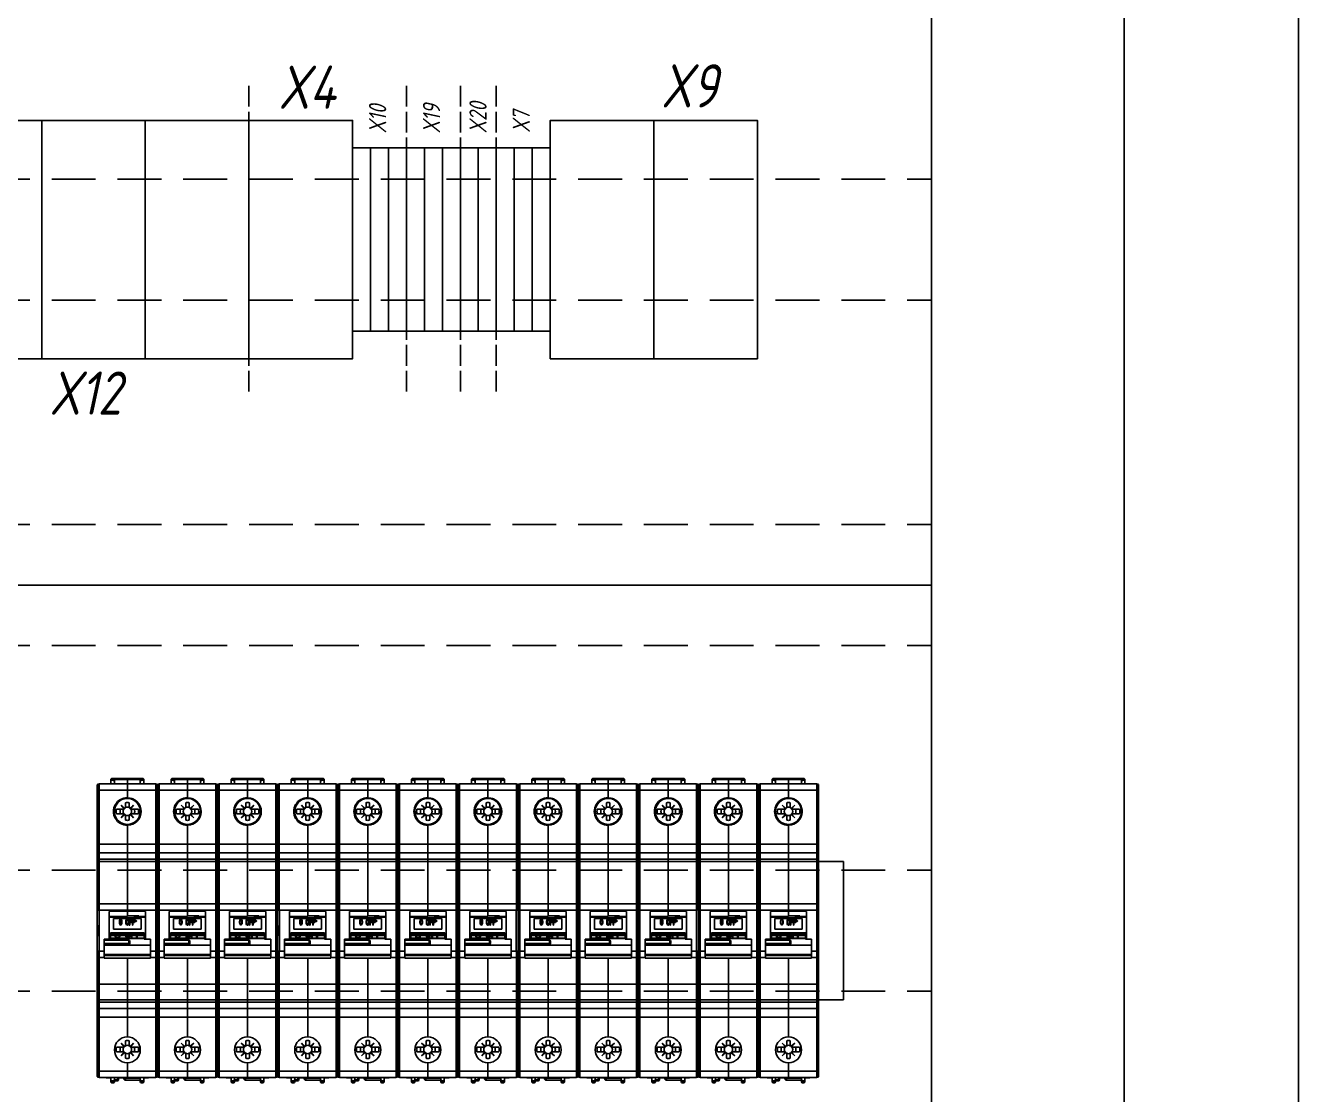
# Model space of a CAD drawing. Header units: millimetres. Extents: x -2573 to 2942, y -1220 to 2800.
# Drawn here: x 593.9 to 962.5, y 1992.6 to 2302 of the extents above; entities that cross this region are included whole.
import ezdxf

# ---------------------------------------------------------------- set-up
doc = ezdxf.new("R2010")
doc.units = ezdxf.units.MM
doc.linetypes.add('ACAD_ISO02W100', pattern=[15, 12, -3])
doc.linetypes.add('DASHED', pattern=[19.05, 12.7, -6.35])
doc.layers.add('noprint', color=2, linetype='Continuous', true_color=0xffff00, plot=False)
doc.styles.add('textstyle127', font='isocpeui.ttf', dxfattribs={"width": 0.8})
doc.styles.add('textstyle130', font='isocpeui.ttf', dxfattribs={"width": 0.8})
doc.styles.add('textstyle133', font='isocpeui.ttf', dxfattribs={"width": 0.8})
doc.styles.add('textstyle137', font='isocpeui.ttf', dxfattribs={"width": 0.8})
doc.styles.add('textstyle138', font='isocpeui.ttf', dxfattribs={"width": 0.8})

# ---------------------------------------------------------------- blocks, each defined once
blk = doc.blocks.new('выключатель однополюсный')
at = {"color": 7, "linetype": 'Continuous'}
for p, q in [((-8.7, 1.56), (-8.7, -34.03)), ((-8.5, 1.76), (-8.21, 1.76)), ((-8.21, -34.9), (-8.21, 1.86)), ((8.21, 1.86), (-8.21, 1.86)), ((-4.45, 3.36), (-4.75, 3.19)), ((-4.75, 1.86), (-4.75, 3.19)), ((-4.45, 2.86), (-4.75, 2.62)), ((-4.45, 2.86), (-4.45, 3.36)), ((4.45, 3.36), (-4.45, 3.36)), ((-4.45, 2.86), (-4.05, 2.86)), ((-3.75, 1.86), (-3.75, 3.06)), ((0, 1.86), (0, 3.36)), ((0, -2.17), (0, 1.86)), ((3.75, 1.86), (3.75, 3.36)), ((4.05, 2.86), (4.75, 2.86)), ((4.75, 3.19), (4.45, 3.36)), ((4.75, 1.86), (4.75, 3.19)), ((8.21, -34.9), (8.21, 1.86)), ((8.5, 1.76), (8.21, 1.76)), ((8.7, -82.84), (8.7, 1.56)), ((-0.51, -5), (-0.51, -3.62)), ((0, -2.22), (0, -2.17)), ((0, -2.22), (0, -2.39)), ((0.52, -3.62), (0.52, -5)), ((-3.18, -5.49), (-1, -5.49)), ((-0.99, -6.79), (-3.18, -6.79)), ((-1.82, -4.32), (-0.9, -5.38)), ((-0.83, -5.18), (-1.82, -4.32)), ((-0.9, -6.9), (-1.82, -7.96)), ((-1.82, -7.96), (-0.81, -7.09)), ((-0.9, -5.38), (-0.8, -5.27)), ((-0.79, -7.01), (-0.9, -6.9)), ((-0.51, -7.28), (-0.51, -8.66)), ((0.52, -7.28), (0.52, -8.66)), ((0.8, -5.27), (0.9, -5.38)), ((0.9, -6.9), (0.8, -7.01)), ((1.82, -4.32), (0.83, -5.18)), ((0.83, -7.1), (1.82, -7.96)), ((0.9, -5.38), (1.82, -4.32)), ((1.82, -7.96), (0.9, -6.9)), ((1, -5.49), (3.19, -5.49)), ((3.19, -6.79), (1, -6.79)), ((-2.61, -9.13), (-2.37, -9.13)), ((0, -9.91), (-0.9, -9.97)), ((0, -9.99), (-0.62, -10.04)), ((0, -9.89), (0, -9.91)), ((0, -9.99), (0, -9.91)), ((0, -10.14), (0, -9.99)), ((0, -9.99), (0.8, -9.99)), ((0, -34.67), (0, -10.14)), ((1.38, -9.83), (0.93, -9.83)), ((-8.5, -15.64), (-8.21, -15.64)), ((-8.5, -18.24), (-8.21, -18.24)), ((8.21, -15.64), (-8.21, -15.64)), ((8.21, -18.14), (-8.21, -18.14)), ((8.5, -15.64), (8.21, -15.64)), ((8.5, -18.24), (8.21, -18.24)), ((-8.7, -47.25), (-8.7, -34.03)), ((-8.2, -46.37), (-8.2, -34.91)), ((0, -35.04), (-5.25, -35.07)), ((-5.25, -43.06), (-5.25, -35.07)), ((-5.25, -36.53), (0, -36.47)), ((-3.2, -36.51), (-3.2, -36.73)), ((-3.2, -36.73), (-3.2, -36.81)), ((-3.2, -36.81), (3.2, -36.81)), ((-3, -36.5), (-3, -36.81)), ((-2.3, -36.5), (-2.3, -36.81)), ((-2, -36.49), (-2, -36.81)), ((0, -34.67), (0, -36.47)), ((5.25, -35.07), (0, -35.04)), ((3.3, -36.33), (0, -36.29)), ((1.75, -36.81), (2, -36.68)), ((2, -36.68), (2, -36.81)), ((3.2, -36.33), (3.2, -36.73)), ((3.2, -36.73), (3.2, -36.81)), ((3.3, -36.52), (3.3, -36.33)), ((5.25, -36.54), (3.3, -36.52)), ((5.25, -43.06), (5.25, -35.07)), ((8.2, -34.91), (8.2, -46.37)), ((-4, -37.13), (4, -37.13)), ((-4, -37.13), (-4, -40.26)), ((-4, -40.26), (4, -40.26)), ((-2.28, -37.77), (-2.3, -37.95)), ((-2.3, -38.36), (-2.3, -37.95)), ((-2.3, -38.27), (-2.28, -38.45)), ((-2.3, -38.36), (-2.28, -38.53)), ((-2.26, -37.67), (-2.28, -37.77)), ((-2.28, -38.45), (-2.26, -38.56)), ((-2.28, -38.53), (-2.28, -38.45)), ((-2.28, -38.53), (-2.26, -38.64)), ((-2.22, -37.52), (-2.26, -37.67)), ((-2.26, -38.56), (-2.22, -38.7)), ((-2.26, -38.64), (-2.26, -38.56)), ((-2.26, -38.64), (-2.22, -38.79)), ((-2.16, -37.41), (-2.22, -37.52)), ((-2.22, -38.7), (-2.16, -38.81)), ((-2.22, -38.79), (-2.22, -38.7)), ((-2.22, -38.79), (-2.16, -38.89)), ((-2.2, -37.99), (-2.18, -37.77)), ((-2.2, -38.07), (-2.18, -37.85)), ((-2.2, -38.24), (-2.2, -37.99)), ((-2.18, -38.45), (-2.2, -38.24)), ((-2.18, -37.77), (-2.1, -37.56)), ((-2.18, -37.85), (-2.1, -37.64)), ((-2.18, -37.85), (-2.18, -37.77)), ((-2.1, -38.67), (-2.18, -38.45)), ((-2.06, -37.31), (-2.16, -37.41)), ((-2.16, -38.81), (-2.06, -38.92)), ((-2.16, -38.89), (-2.16, -38.81)), ((-2.16, -38.89), (-2.06, -39)), ((-2.1, -37.56), (-2.03, -37.49)), ((-2.1, -37.64), (-2.1, -37.56)), ((-2.1, -37.64), (-2.03, -37.57)), ((-2.03, -38.74), (-2.1, -38.67)), ((-1.93, -37.27), (-2.06, -37.31)), ((-2.06, -38.92), (-1.93, -38.95)), ((-2.06, -39), (-2.06, -38.92)), ((-2.06, -39), (-1.93, -39.04)), ((-2.03, -37.49), (-1.93, -37.45)), ((-2.03, -37.57), (-2.03, -37.49)), ((-2.03, -37.57), (-1.93, -37.53)), ((-1.93, -38.78), (-2.03, -38.74)), ((-1.81, -37.31), (-1.93, -37.27)), ((-1.93, -37.45), (-1.83, -37.49)), ((-1.93, -37.53), (-1.93, -37.45)), ((-1.93, -37.53), (-1.83, -37.57)), ((-1.83, -38.74), (-1.93, -38.78)), ((-1.93, -38.95), (-1.81, -38.92)), ((-1.93, -39.04), (-1.93, -38.95)), ((-1.93, -39.04), (-1.81, -39)), ((-1.83, -37.49), (-1.77, -37.56)), ((-1.83, -37.57), (-1.83, -37.49)), ((-1.83, -37.57), (-1.77, -37.64)), ((-1.77, -38.67), (-1.83, -38.74)), ((-1.71, -37.41), (-1.81, -37.31)), ((-1.81, -38.92), (-1.71, -38.81)), ((-1.81, -39), (-1.71, -38.89)), ((-1.81, -39), (-1.81, -38.92)), ((-1.77, -37.56), (-1.69, -37.77)), ((-1.77, -37.64), (-1.77, -37.56)), ((-1.77, -37.64), (-1.69, -37.85)), ((-1.69, -38.45), (-1.77, -38.67)), ((-1.65, -37.52), (-1.71, -37.41)), ((-1.71, -38.81), (-1.65, -38.7)), ((-1.71, -38.89), (-1.65, -38.79)), ((-1.71, -38.89), (-1.71, -38.81)), ((-1.69, -37.77), (-1.67, -37.99)), ((-1.69, -37.85), (-1.69, -37.77)), ((-1.69, -37.85), (-1.67, -38.07)), ((-1.67, -38.24), (-1.69, -38.45)), ((-1.67, -37.99), (-1.67, -38.24)), ((-1.61, -37.67), (-1.65, -37.52)), ((-1.65, -38.7), (-1.61, -38.56)), ((-1.65, -38.79), (-1.61, -38.64)), ((-1.65, -38.79), (-1.65, -38.7)), ((-1.59, -37.77), (-1.61, -37.67)), ((-1.61, -38.56), (-1.59, -38.45)), ((-1.61, -38.64), (-1.59, -38.53)), ((-1.61, -38.64), (-1.61, -38.56)), ((-1.57, -37.95), (-1.59, -37.77)), ((-1.59, -38.45), (-1.57, -38.27)), ((-1.59, -38.53), (-1.57, -38.36)), ((-1.59, -38.53), (-1.59, -38.45)), ((-1.57, -38.36), (-1.57, -37.95)), ((-0.4, -37.67), (-0.42, -37.84)), ((-0.42, -38.46), (-0.42, -37.84)), ((-0.42, -38.38), (-0.4, -38.56)), ((-0.42, -38.46), (-0.4, -38.64)), ((-0.36, -37.52), (-0.4, -37.67)), ((-0.4, -38.64), (-0.4, -38.56)), ((-0.4, -38.56), (-0.36, -38.7)), ((-0.4, -38.64), (-0.36, -38.79)), ((-0.28, -37.38), (-0.36, -37.52)), ((-0.36, -38.79), (-0.36, -38.7)), ((-0.36, -38.7), (-0.28, -38.85)), ((-0.36, -38.79), (-0.28, -38.93)), ((-0.3, -37.84), (-0.28, -37.7)), ((-0.3, -37.93), (-0.28, -37.78)), ((-0.3, -38.38), (-0.3, -37.84)), ((-0.28, -38.53), (-0.3, -38.38)), ((-0.2, -37.31), (-0.28, -37.38)), ((-0.28, -37.7), (-0.24, -37.59)), ((-0.28, -37.78), (-0.24, -37.68)), ((-0.28, -37.78), (-0.28, -37.7)), ((-0.24, -38.63), (-0.28, -38.53)), ((-0.28, -38.93), (-0.28, -38.85)), ((-0.28, -38.85), (-0.2, -38.92)), ((-0.28, -38.93), (-0.2, -39)), ((-0.24, -37.59), (-0.18, -37.52)), ((-0.24, -37.68), (-0.24, -37.59)), ((-0.24, -37.68), (-0.18, -37.6)), ((-0.18, -38.7), (-0.24, -38.63)), ((-0.1, -37.27), (-0.2, -37.31)), ((-0.2, -39), (-0.2, -38.92)), ((-0.2, -38.92), (-0.1, -38.95)), ((-0.2, -39), (-0.1, -39.04)), ((-0.18, -37.52), (-0.1, -37.49)), ((-0.18, -37.6), (-0.18, -37.52)), ((-0.18, -37.6), (-0.1, -37.57)), ((-0.1, -38.74), (-0.18, -38.7)), ((0.07, -37.27), (-0.1, -37.27)), ((-0.1, -37.57), (-0.1, -37.49)), ((-0.1, -37.49), (0.07, -37.49)), ((-0.1, -37.57), (0.07, -37.57)), ((0.07, -38.74), (-0.1, -38.74)), ((-0.1, -39.04), (-0.1, -38.95)), ((-0.1, -38.95), (0.07, -38.95)), ((-0.1, -39.04), (0.07, -39.04)), ((0.17, -37.31), (0.07, -37.27)), ((0.07, -37.57), (0.07, -37.49)), ((0.07, -37.49), (0.15, -37.52)), ((0.07, -37.57), (0.15, -37.6)), ((0.15, -38.7), (0.07, -38.74)), ((0.07, -38.95), (0.17, -38.92)), ((0.07, -39.04), (0.07, -38.95)), ((0.07, -39.04), (0.17, -39)), ((0.15, -37.6), (0.15, -37.52)), ((0.15, -37.52), (0.21, -37.59)), ((0.15, -37.6), (0.21, -37.68)), ((0.21, -38.63), (0.15, -38.7)), ((0.25, -37.38), (0.17, -37.31)), ((0.17, -38.92), (0.25, -38.85)), ((0.17, -39), (0.17, -38.92)), ((0.17, -39), (0.25, -38.93)), ((0.21, -37.68), (0.21, -37.59)), ((0.21, -37.59), (0.25, -37.7)), ((0.21, -37.68), (0.25, -37.78)), ((0.25, -38.53), (0.21, -38.63)), ((0.33, -37.52), (0.25, -37.38)), ((0.25, -37.7), (0.27, -37.84)), ((0.25, -37.78), (0.25, -37.7)), ((0.25, -37.78), (0.27, -37.93)), ((0.27, -38.38), (0.25, -38.53)), ((0.25, -38.85), (0.33, -38.7)), ((0.25, -38.93), (0.33, -38.79)), ((0.25, -38.93), (0.25, -38.85)), ((0.27, -37.84), (0.27, -38.38)), ((0.37, -37.67), (0.33, -37.52)), ((0.33, -38.7), (0.37, -38.56)), ((0.33, -38.79), (0.37, -38.64)), ((0.33, -38.79), (0.33, -38.7)), ((0.39, -37.84), (0.37, -37.67)), ((0.37, -38.56), (0.39, -38.38)), ((0.37, -38.64), (0.39, -38.46)), ((0.37, -38.64), (0.37, -38.56)), ((0.39, -38.46), (0.39, -37.84)), ((0.56, -39.04), (0.56, -37.27)), ((1.29, -37.27), (0.56, -37.27)), ((0.56, -38.95), (0.68, -38.95)), ((0.56, -39.04), (0.68, -39.04)), ((0.68, -37.95), (0.68, -37.49)), ((0.68, -37.49), (1.29, -37.49)), ((0.68, -37.57), (1.29, -37.57)), ((1.21, -37.95), (0.68, -37.95)), ((0.68, -39.04), (0.68, -38.17)), ((0.68, -38.17), (1.21, -38.17)), ((0.68, -38.25), (1.21, -38.25)), ((1.21, -38.25), (1.21, -37.95)), ((1.29, -37.57), (1.29, -37.27)), ((1.46, -39.04), (1.46, -37.27)), ((2.19, -37.27), (1.46, -37.27)), ((1.46, -38.95), (1.58, -38.95)), ((1.46, -39.04), (1.58, -39.04)), ((1.58, -37.95), (1.58, -37.49)), ((1.58, -37.49), (2.19, -37.49)), ((1.58, -37.57), (2.19, -37.57)), ((2.11, -37.95), (1.58, -37.95)), ((1.58, -39.04), (1.58, -38.17)), ((1.58, -38.17), (2.11, -38.17)), ((1.58, -38.25), (2.11, -38.25)), ((2.11, -38.25), (2.11, -37.95)), ((2.19, -37.57), (2.19, -37.27)), ((4, -37.13), (4, -40.26)), ((-6.55, -43.06), (-6.7, -43.13)), ((-6.7, -43.13), (-6.7, -43.43)), ((-6.7, -43.43), (0.4, -43.43)), ((-6.7, -48.57), (-6.7, -43.43)), ((-6.55, -43.06), (-4.9, -43.06)), ((-4.9, -42), (-4.9, -41.27)), ((-4.9, -42), (-3.51, -42)), ((-4.9, -42.86), (-4.9, -42)), ((4.9, -42.86), (-4.9, -42.86)), ((-4.9, -43.06), (-4.9, -42.86)), ((-3.51, -42), (-3.51, -42.36)), ((-3.51, -42.05), (-3.31, -42.05)), ((-3.31, -42), (-2.41, -42)), ((-3.31, -42.36), (-3.31, -42)), ((-3.31, -42.36), (-3.31, -42.51)), ((-2.41, -42), (-2.41, -42.36)), ((-2.41, -42.05), (-2.21, -42.05)), ((-2.41, -42.36), (-2.41, -42.51)), ((-2.21, -42), (-0.41, -42)), ((-2.21, -42.36), (-2.21, -42)), ((-0.41, -42), (-0.41, -42.36)), ((-0.41, -42.05), (-0.21, -42.05)), ((-0.21, -42), (0.39, -42)), ((-0.21, -42.36), (-0.21, -42)), ((-0.21, -42.36), (-0.21, -42.51)), ((0.39, -42), (0.39, -42.36)), ((0.39, -42.05), (0.59, -42.05)), ((0.39, -42.36), (0.39, -42.51)), ((0.59, -42), (1.1, -42)), ((0.59, -42.36), (0.59, -42)), ((0.7, -43.66), (0.7, -44.36)), ((1.1, -42), (1.1, -42.67)), ((1.1, -42.05), (1.3, -42.05)), ((1.1, -42.67), (1.3, -42.67)), ((1.3, -42), (2.6, -42)), ((1.3, -42.67), (1.3, -42)), ((2.6, -42), (2.6, -42.67)), ((2.6, -42.05), (2.8, -42.05)), ((2.6, -42.67), (2.8, -42.67)), ((2.8, -42.67), (2.8, -42)), ((2.8, -42), (4.9, -42)), ((4.9, -42), (4.9, -41.27)), ((4.9, -42), (4.9, -42.86)), ((4.9, -42.86), (4.9, -43.06)), ((6.7, -43.06), (4.9, -43.06)), ((6.7, -43.06), (6.7, -48.57)), ((-8.7, -47.25), (-8.7, -82.84)), ((-8.21, -83.14), (-8.21, -46.38)), ((-6.7, -44.58), (0.4, -44.58)), ((8.21, -83.14), (8.21, -46.38)), ((6.7, -48.57), (-6.7, -48.57)), ((0, -71.39), (0, -48.57)), ((-8.5, -56.04), (-8.21, -56.04)), ((8.21, -56.14), (-8.21, -56.14)), ((8.5, -56.04), (8.21, -56.04)), ((-8.5, -63.04), (-8.21, -63.04)), ((-8.5, -65.64), (-8.21, -65.64)), ((8.21, -63.14), (-8.21, -63.14)), ((8.21, -65.64), (-8.21, -65.64)), ((8.5, -63.04), (8.21, -63.04)), ((8.5, -65.64), (8.21, -65.64)), ((-0.83, -74.08), (-1.82, -73.22)), ((-1.82, -73.22), (-0.9, -74.28)), ((-0.51, -73.9), (-0.51, -72.52)), ((0.52, -73.9), (0.52, -72.52)), ((1.82, -73.22), (0.81, -74.09)), ((0.9, -74.28), (1.82, -73.22)), ((-3.19, -74.39), (-0.99, -74.39)), ((-0.99, -75.69), (-3.19, -75.69)), ((-0.9, -75.8), (-1.82, -76.86)), ((-1.82, -76.86), (-0.83, -76)), ((-0.9, -74.28), (-0.8, -74.17)), ((-0.8, -75.91), (-0.9, -75.8)), ((-0.51, -77.56), (-0.51, -76.18)), ((0.52, -76.17), (0.52, -77.56)), ((0.79, -74.17), (0.9, -74.28)), ((0.9, -75.8), (0.8, -75.9)), ((0.83, -76), (1.82, -76.86)), ((1.82, -76.86), (0.9, -75.8)), ((0.99, -74.39), (3.18, -74.39)), ((3.18, -75.69), (1, -75.69)), ((0, -83.14), (0, -78.89)), ((-8.5, -83.04), (-8.21, -83.04)), ((8.21, -83.14), (-8.21, -83.14)), ((-6.15, -83.24), (-6.15, -83.14)), ((-6.15, -83.24), (-4.75, -83.24)), ((-4.75, -84.47), (-4.75, -83.14)), ((-4.45, -84.14), (-4.75, -83.89)), ((-4.45, -84.64), (-4.75, -84.47)), ((-4.05, -84.14), (-4.45, -84.14)), ((-4.45, -84.64), (-4.45, -84.14)), ((-4.05, -84.64), (-4.45, -84.64)), ((-3.75, -84.34), (-3.75, -83.14)), ((-2.88, -84.12), (-3.75, -84.13)), ((-2.58, -83.14), (-2.58, -83.82)), ((-1.04, -83.24), (-2.58, -83.24)), ((-1.04, -83.14), (-1.04, -83.45)), ((-0.37, -83.95), (3.75, -84.02)), ((3.75, -83.14), (3.75, -84.34)), ((4.45, -84.14), (4.05, -84.14)), ((4.45, -84.64), (4.05, -84.64)), ((4.45, -84.14), (4.75, -83.89)), ((4.45, -84.64), (4.45, -84.14)), ((4.45, -84.64), (4.75, -84.47)), ((4.75, -84.47), (4.75, -83.14)), ((6.15, -83.24), (4.75, -83.24)), ((6.15, -83.24), (6.15, -83.14)), ((8.5, -83.04), (8.21, -83.04))]:
    blk.add_line(p, q, dxfattribs=at)
at = {"color": 9, "linetype": 'Continuous', "true_color": 0xc0c0c0}
for p, q in [((-8.5, 1.76), (-8.5, -34.18)), ((8.21, 0), (-8.21, 0)), ((-4.05, 2.86), (-4.05, 3.36)), ((3.75, 3.06), (-3.75, 3.06)), ((4.05, 3.36), (4.05, 2.86)), ((8.5, -34.18), (8.5, 1.76)), ((-8.5, -0.01), (-8.21, -0.01)), ((0, -2.21), (-0.35, -2.21)), ((8.5, -0.01), (8.21, -0.01)), ((-1.77, -9.64), (-1.88, -9.64)), ((-1.29, -9.87), (-1.36, -9.87)), ((0.19, -10.05), (0, -10.05)), ((-8.5, -19.94), (-8.21, -19.94)), ((8.21, -19.93), (-8.21, -19.93)), ((8.5, -19.94), (8.21, -19.94)), ((-8.5, -32.91), (-8.21, -32.91)), ((8.21, -32.9), (-8.21, -32.9)), ((8.5, -32.91), (8.21, -32.91)), ((-8.25, -34.76), (-8.21, -34.76)), ((8.21, -34.67), (-8.21, -34.67)), ((-5.25, -36.73), (-3.2, -36.73)), ((-2.19, -36.5), (-2.19, -36.81)), ((3.2, -36.73), (5.25, -36.73)), ((8.25, -34.76), (8.21, -34.76)), ((-8.5, -41.6), (-8.5, -39.68)), ((4.9, -41.27), (-4.9, -41.27)), ((4.9, -41.73), (-4.9, -41.73)), ((4.9, -41.95), (-4.9, -41.95)), ((4.9, -42.94), (-4.9, -42.94)), ((0.4, -44.58), (0.4, -43.43)), ((-8.5, -47.09), (-8.5, -83.04)), ((-8.25, -46.52), (-8.21, -46.52)), ((-6.7, -46.61), (-8.21, -46.61)), ((-6.7, -44.35), (0.4, -44.35)), ((6.7, -44.8), (-6.7, -44.8)), ((6.7, -47.5), (-6.7, -47.5)), ((6.7, -47.84), (-6.7, -47.84)), ((6.7, -46.61), (8.21, -46.61)), ((8.25, -46.52), (8.21, -46.52)), ((8.5, -83.04), (8.5, -47.09)), ((-8.5, -48.37), (-8.21, -48.37)), ((-6.7, -48.37), (-8.21, -48.37)), ((6.7, -48.37), (8.21, -48.37)), ((8.5, -48.37), (8.21, -48.37)), ((-8.5, -61.34), (-8.21, -61.34)), ((8.21, -61.35), (-8.21, -61.35)), ((8.5, -61.34), (8.21, -61.34)), ((-8.5, -81.27), (-8.21, -81.27)), ((8.21, -81.28), (-8.21, -81.28)), ((-5.85, -83.24), (-5.85, -83.14)), ((-4.05, -84.64), (-4.05, -84.14)), ((-2.88, -83.82), (-3.75, -83.83)), ((-2.88, -83.14), (-2.88, -83.82)), ((-2.88, -83.82), (-2.58, -83.82)), ((-2.88, -84.12), (-2.88, -83.82)), ((-2.2, -83.24), (-2.2, -83.14)), ((-0.8, -83.45), (-1.04, -83.45)), ((-0.8, -83.14), (-0.8, -83.45)), ((-0.8, -83.45), (3.75, -83.52)), ((4.05, -84.14), (4.05, -84.64)), ((5.85, -83.24), (5.85, -83.14)), ((8.5, -81.27), (8.21, -81.27))]:
    blk.add_line(p, q, dxfattribs=at)
at = {"color": 7, "linetype": 'Continuous'}
for points in [[(-1.76, -9.62), (-1.79, -9.6), (-1.83, -9.58), (-1.86, -9.56), (-1.88, -9.54), (-1.91, -9.52), (-1.93, -9.5), (-1.95, -9.49), (-1.97, -9.48), (-1.98, -9.46), (-2, -9.45), (-2.01, -9.44), (-2.02, -9.44), (-2.02, -9.43), (-2.03, -9.43), (-2.03, -9.43)], [(-1.24, -9.87), (-1.3, -9.84), (-1.36, -9.82), (-1.42, -9.79), (-1.48, -9.77), (-1.53, -9.74), (-1.58, -9.72), (-1.63, -9.69), (-1.68, -9.67), (-1.72, -9.64), (-1.76, -9.62)], [(-1.09, -9.92), (-1.17, -9.89), (-1.24, -9.87)], [(0, -10.09), (-0.09, -10.09), (-0.2, -10.09), (-0.3, -10.08), (-0.4, -10.07), (-0.5, -10.05), (-0.6, -10.04), (-0.69, -10.02), (-0.78, -10), (-0.86, -9.98), (-0.94, -9.96), (-1.02, -9.94), (-1.09, -9.92)], [(-8.67, -39.19), (-8.64, -39.25), (-8.58, -39.4), (-8.53, -39.56), (-8.49, -39.71), (-8.46, -39.87), (-8.44, -40.02), (-8.42, -40.18), (-8.41, -40.33), (-8.4, -40.49), (-8.4, -40.64)], [(-8.4, -40.64), (-8.4, -40.78), (-8.41, -40.94), (-8.42, -41.1), (-8.44, -41.26), (-8.46, -41.41), (-8.49, -41.57), (-8.53, -41.72), (-8.58, -41.87), (-8.64, -42.03), (-8.67, -42.09)], [(-1.04, -83.45), (-1.04, -83.47), (-1.04, -83.52), (-1.02, -83.57), (-1, -83.62), (-0.98, -83.67), (-0.94, -83.72), (-0.9, -83.76), (-0.85, -83.8), (-0.8, -83.84), (-0.74, -83.87), (-0.68, -83.9), (-0.61, -83.92), (-0.54, -83.94), (-0.47, -83.95), (-0.39, -83.95), (-0.37, -83.95)]]:
    blk.add_lwpolyline(points, dxfattribs=at)
blk.add_circle((0, -75.14), 3.75, dxfattribs=at)
for centre, radius, start, end in [((-8.5, 1.56), 0.2, 90, 180), ((-8.5, 1.56), 0.2, 98.0214, 100.1321), ((-4.05, 3.06), 0.3, 0, 90), ((8.5, 1.56), 0.2, 0, 90), ((0, -6.14), 3.75, 270, 237.5106), ((0, -6.14), 2.58, 78.463, 101.537), ((0, -6.14), 3.25, 168.463, 191.537), ((0, -6.14), 2.12, 162.1391, 197.8609), ((0, -6.14), 1.22, 147.8061, 180), ((0, -6.14), 1.22, 180, 212.1939), ((-1, -5.29), 0.2, 270, 45.4387), ((-0.99, -6.99), 0.2, 313.0821, 90), ((-0.71, -5), 0.2, 225.4387, 0), ((-0.71, -7.28), 0.2, 0, 133.0821), ((0, -6.14), 1.22, 65.0308, 114.9692), ((0, -6.14), 1.22, 245.0308, 294.9692), ((0.72, -5), 0.2, 180, 314.427), ((0.72, -7.28), 0.2, 45.573, 180), ((1, -5.29), 0.2, 134.427, 270), ((1, -6.99), 0.2, 90, 225.573), ((0, -6.14), 1.22, 327.8061, 32.1939), ((0, -6.14), 2.12, 342.1391, 17.8609), ((0, -6.14), 3.25, 348.4677, 11.5323), ((0, -6.14), 3.75, 237.5102, 270), ((0, -6.14), 2.58, 258.463, 281.537), ((-8.5, -18.44), 0.2, 90, 180), ((8.5, -18.44), 0.2, 0, 90), ((-8.5, -55.84), 0.2, 180, 270), ((8.5, -55.84), 0.2, 270, 0), ((-8.5, -62.84), 0.2, 180, 270), ((8.5, -62.84), 0.2, 270, 0), ((0, -75.04), 2.58, 78.463, 101.537), ((0, -75.04), 3.25, 168.4677, 191.5323), ((0, -75.04), 2.12, 162.1391, 197.8609), ((0, -75.04), 1.22, 147.8061, 212.1939), ((-0.99, -74.19), 0.2, 270, 45.573), ((-0.99, -75.89), 0.2, 314.427, 90), ((-0.71, -73.9), 0.2, 225.573, 0), ((-0.71, -76.18), 0.2, 0, 134.427), ((0, -75.04), 1.22, 65.0308, 114.9692), ((0, -75.04), 1.22, 245.0308, 294.9692), ((0.72, -73.9), 0.2, 180, 313.0821), ((0.72, -76.17), 0.2, 45.4387, 180), ((0.99, -74.19), 0.2, 133.0821, 270), ((1, -75.89), 0.2, 90, 225.4387), ((0, -75.04), 1.22, 0, 32.1939), ((0, -75.04), 1.22, 327.8061, 0), ((0, -75.04), 2.12, 342.1391, 17.8609), ((0, -75.04), 3.25, 348.463, 11.537), ((0, -75.04), 2.58, 258.463, 281.537), ((-8.5, -82.84), 0.2, 180, 270), ((-4.05, -84.34), 0.3, 270, 0), ((-2.88, -83.82), 0.3, 270.5773, 0.0001), ((4.05, -84.34), 0.3, 180, 270), ((8.5, -82.84), 0.2, 270, 0)]:
    blk.add_arc(centre, radius, start, end, dxfattribs=at)
at = {"color": 9, "linetype": 'Continuous', "true_color": 0xc0c0c0}
for centre, radius, start, end in [((-0.04, -6.65), 3.43, 248.4437, 251.0613), ((0.02, -6.38), 3.71, 269.0949, 269.6269), ((-11.97, -40.58), 3.63, 25.1846, 25.5893), ((-11.97, -40.7), 3.63, 334.4106, 334.8154)]:
    blk.add_arc(centre, radius, start, end, dxfattribs=at)
at = {"color": 7, "linetype": 'Continuous'}
for centre, major_axis, ratio, start_param, end_param in [((-4.05, 2.44), (0, 0.424), 0.707107, 4.712389, 6.283185), ((4.05, 2.44), (0, -0.424), 0.707107, 3.141593, 4.712389), ((0, -6.16), (-0.96, 3.84), 0.999989, 6.039123, 8.647871), ((0, -6.16), (0, 4.02), 0.99999, 0, 3.141593), ((0, -6.16), (0, 3.98), 0.999992, 3.141593, 6.283185), ((0, -6.16), (0.49, 3.9), 0.999992, 3.81872, 6.407149), ((-0.01, -6.5), (0.08, 3.61), 0.995002, 2.648644, 2.797291), ((0.4, -43.66), (-0.3, 0), 0.762405, 3.141593, 4.712389), ((0.4, -44.36), (-0.3, 0), 0.701661, 1.570796, 3.141593), ((-4.05, -83.72), (0, 0.424), 0.707107, 3.141593, 4.712389), ((4.05, -83.72), (0, -0.424), 0.707107, 4.712389, 6.283185)]:
    blk.add_ellipse(centre, major_axis=major_axis, ratio=ratio, start_param=start_param, end_param=end_param, dxfattribs=at)
at = {"color": 9, "linetype": 'Continuous', "true_color": 0xc0c0c0}
for points, knots in [([(-8.7, -0.02), (-8.7, -0.02), (-8.7, -0.02), (-8.7, -0.02), (-8.69, -0.02), (-8.68, -0.01), (-8.66, -0.01), (-8.64, -0.01), (-8.61, -0.01), (-8.58, -0.01), (-8.54, -0.01), (-8.51, -0.01), (-8.5, -0.01)], [0, 0, 0, 0, 0.008294, 0.024077, 0.048626, 0.082035, 0.174467, 0.298258, 0.448803, 0.620399, 0.806492, 1, 1, 1, 1]), ([(8.7, -0.02), (8.7, -0.02), (8.7, -0.02), (8.7, -0.02), (8.69, -0.02), (8.68, -0.01), (8.66, -0.01), (8.64, -0.01), (8.61, -0.01), (8.58, -0.01), (8.54, -0.01), (8.51, -0.01), (8.5, -0.01)], [0, 0, 0, 0, 0.008294, 0.024077, 0.048626, 0.082035, 0.174467, 0.298258, 0.448803, 0.620399, 0.806492, 1, 1, 1, 1]), ([(-2.03, -9.43), (-2.04, -9.42), (-2.05, -9.41), (-2.07, -9.39), (-2.09, -9.37), (-2.1, -9.36), (-2.11, -9.35), (-2.11, -9.34), (-2.11, -9.33), (-2.11, -9.33), (-2.11, -9.33), (-2.1, -9.33), (-2.1, -9.33), (-2.1, -9.33)], [0, 0, 0, 0, 0.240117, 0.4434, 0.609549, 0.738805, 0.832444, 0.867128, 0.895132, 0.918769, 0.941698, 0.967862, 1, 1, 1, 1]), ([(-2.1, -9.33), (-2.1, -9.33), (-2.09, -9.33), (-2.07, -9.33), (-2.05, -9.34), (-2.01, -9.35), (-1.97, -9.37), (-1.91, -9.39), (-1.82, -9.43), (-1.75, -9.46), (-1.7, -9.48)], [0, 0, 0, 0, 0.019291, 0.044246, 0.111993, 0.203835, 0.319392, 0.457899, 0.618335, 1, 1, 1, 1]), ([(-1.3, -9.84), (-1.39, -9.81), (-1.54, -9.74), (-1.74, -9.63), (-1.89, -9.54), (-1.98, -9.47), (-2.01, -9.44), (-2.03, -9.43)], [0, 0, 0, 0, 0.31596, 0.595391, 0.826826, 0.921237, 1, 1, 1, 1]), ([(-0.03, -10.09), (-0.23, -10.09), (-0.61, -10.05), (-0.98, -9.96), (-1.16, -9.9)], [0, 0, 0, 0, 0.512397, 1, 1, 1, 1]), ([(-8.7, -19.96), (-8.7, -19.96), (-8.7, -19.96), (-8.7, -19.96), (-8.69, -19.96), (-8.68, -19.95), (-8.66, -19.95), (-8.64, -19.95), (-8.61, -19.95), (-8.56, -19.94), (-8.53, -19.94), (-8.5, -19.94)], [0, 0, 0, 0, 0.011049, 0.028326, 0.053708, 0.087568, 0.180168, 0.303483, 0.4531, 0.623445, 1, 1, 1, 1]), ([(8.7, -19.96), (8.7, -19.96), (8.7, -19.96), (8.7, -19.96), (8.69, -19.96), (8.68, -19.95), (8.66, -19.95), (8.64, -19.95), (8.61, -19.95), (8.56, -19.94), (8.53, -19.94), (8.5, -19.94)], [0, 0, 0, 0, 0.011049, 0.028325, 0.053709, 0.087567, 0.180169, 0.303485, 0.4531, 0.623446, 1, 1, 1, 1]), ([(-8.7, -32.92), (-8.7, -32.92), (-8.7, -32.91), (-8.7, -32.91), (-8.69, -32.91), (-8.68, -32.91), (-8.68, -32.91), (-8.67, -32.91), (-8.65, -32.91), (-8.64, -32.91), (-8.61, -32.91), (-8.58, -32.91), (-8.54, -32.91), (-8.51, -32.91), (-8.5, -32.91)], [0, 0, 0, 0, 0.006112, 0.020951, 0.045011, 0.078174, 0.120154, 0.170571, 0.228947, 0.294727, 0.44592, 0.618366, 0.805443, 1, 1, 1, 1]), ([(8.7, -32.92), (8.7, -32.92), (8.7, -32.91), (8.7, -32.91), (8.69, -32.91), (8.68, -32.91), (8.68, -32.91), (8.67, -32.91), (8.65, -32.91), (8.64, -32.91), (8.61, -32.91), (8.58, -32.91), (8.54, -32.91), (8.51, -32.91), (8.5, -32.91)], [0, 0, 0, 0, 0.006113, 0.020951, 0.045012, 0.078173, 0.120154, 0.170572, 0.228946, 0.294729, 0.44592, 0.618367, 0.805444, 1, 1, 1, 1]), ([(-8.69, -39.03), (-8.66, -39.09), (-8.61, -39.21), (-8.55, -39.39), (-8.49, -39.58), (-8.45, -39.78), (-8.42, -39.98), (-8.39, -40.27), (-8.39, -40.49), (-8.39, -40.64)], [0, 0, 0, 0, 0.113595, 0.22929, 0.348496, 0.47193, 0.599594, 0.730886, 1, 1, 1, 1]), ([(-8.39, -40.64), (-8.39, -40.79), (-8.39, -41.01), (-8.42, -41.3), (-8.45, -41.5), (-8.49, -41.7), (-8.55, -41.89), (-8.61, -42.07), (-8.66, -42.19), (-8.69, -42.24)], [0, 0, 0, 0, 0.269114, 0.400406, 0.52807, 0.651504, 0.77071, 0.886405, 1, 1, 1, 1]), ([(0.69, -44.42), (0.68, -44.42), (0.67, -44.41), (0.65, -44.39), (0.61, -44.38), (0.56, -44.36), (0.49, -44.35), (0.43, -44.35), (0.4, -44.35)], [0, 0, 0, 0, 0.077213, 0.170417, 0.279785, 0.404096, 0.688251, 1, 1, 1, 1]), ([(-8.7, -48.36), (-8.7, -48.36), (-8.7, -48.36), (-8.7, -48.36), (-8.69, -48.37), (-8.68, -48.37), (-8.68, -48.37), (-8.67, -48.37), (-8.65, -48.37), (-8.64, -48.37), (-8.61, -48.37), (-8.58, -48.37), (-8.54, -48.37), (-8.51, -48.37), (-8.5, -48.37)], [0, 0, 0, 0, 0.006112, 0.020951, 0.045011, 0.078174, 0.120154, 0.170571, 0.228947, 0.294727, 0.44592, 0.618366, 0.805443, 1, 1, 1, 1]), ([(8.7, -48.36), (8.7, -48.36), (8.7, -48.36), (8.7, -48.36), (8.69, -48.37), (8.68, -48.37), (8.68, -48.37), (8.67, -48.37), (8.65, -48.37), (8.64, -48.37), (8.61, -48.37), (8.58, -48.37), (8.54, -48.37), (8.51, -48.37), (8.5, -48.37)], [0, 0, 0, 0, 0.006112, 0.020951, 0.045012, 0.078174, 0.120154, 0.170571, 0.228948, 0.294727, 0.44592, 0.618366, 0.805443, 1, 1, 1, 1]), ([(-8.7, -61.32), (-8.7, -61.32), (-8.7, -61.32), (-8.7, -61.32), (-8.69, -61.32), (-8.68, -61.33), (-8.66, -61.33), (-8.64, -61.33), (-8.61, -61.33), (-8.56, -61.34), (-8.53, -61.34), (-8.5, -61.34)], [0, 0, 0, 0, 0.011071, 0.028361, 0.053751, 0.087615, 0.180217, 0.303528, 0.453137, 0.623472, 1, 1, 1, 1]), ([(8.7, -61.32), (8.7, -61.32), (8.7, -61.32), (8.7, -61.32), (8.69, -61.32), (8.68, -61.33), (8.66, -61.33), (8.64, -61.33), (8.61, -61.33), (8.56, -61.34), (8.53, -61.34), (8.5, -61.34)], [0, 0, 0, 0, 0.011071, 0.028361, 0.053751, 0.087615, 0.180217, 0.303529, 0.453137, 0.623472, 1, 1, 1, 1]), ([(-8.7, -81.26), (-8.7, -81.26), (-8.7, -81.26), (-8.7, -81.26), (-8.69, -81.26), (-8.68, -81.26), (-8.66, -81.27), (-8.64, -81.27), (-8.61, -81.27), (-8.58, -81.27), (-8.54, -81.27), (-8.51, -81.27), (-8.5, -81.27)], [0, 0, 0, 0, 0.008294, 0.024077, 0.048626, 0.082035, 0.174467, 0.298258, 0.448803, 0.620399, 0.806492, 1, 1, 1, 1]), ([(-0.8, -83.45), (-0.8, -83.48), (-0.79, -83.56), (-0.76, -83.66), (-0.71, -83.75), (-0.66, -83.83), (-0.59, -83.88), (-0.52, -83.92), (-0.45, -83.95), (-0.4, -83.95), (-0.37, -83.95)], [0, 0, 0, 0, 0.154622, 0.302409, 0.439693, 0.566093, 0.683071, 0.7928, 0.897644, 1, 1, 1, 1]), ([(8.7, -81.26), (8.7, -81.26), (8.7, -81.26), (8.7, -81.26), (8.69, -81.26), (8.68, -81.26), (8.66, -81.27), (8.64, -81.27), (8.61, -81.27), (8.58, -81.27), (8.54, -81.27), (8.51, -81.27), (8.5, -81.27)], [0, 0, 0, 0, 0.008294, 0.024077, 0.048626, 0.082035, 0.174467, 0.298258, 0.448803, 0.620399, 0.806493, 1, 1, 1, 1])]:
    blk.add_open_spline(points, degree=3, knots=knots, dxfattribs=at)
at = {"color": 7, "linetype": 'Continuous'}
for points, knots in [([(-2.37, -9.13), (-2.37, -9.13), (-2.37, -9.13), (-2.38, -9.13), (-2.38, -9.14), (-2.38, -9.14), (-2.38, -9.15), (-2.38, -9.15), (-2.38, -9.16), (-2.37, -9.17), (-2.35, -9.19), (-2.33, -9.22), (-2.3, -9.25), (-2.27, -9.28), (-2.23, -9.32), (-2.16, -9.38), (-2.06, -9.45), (-1.93, -9.55), (-1.83, -9.61), (-1.77, -9.64)], [0, 0, 0, 0, 0.007018, 0.012553, 0.017389, 0.022644, 0.029231, 0.037639, 0.048102, 0.06074, 0.092744, 0.133867, 0.184095, 0.243299, 0.311264, 0.3877, 0.564453, 0.769976, 1, 1, 1, 1]), ([(-2.01, -9.3), (-2.06, -9.28), (-2.12, -9.25), (-2.2, -9.2), (-2.25, -9.18), (-2.29, -9.16), (-2.32, -9.14), (-2.35, -9.13), (-2.36, -9.13), (-2.37, -9.13)], [0, 0, 0, 0, 0.379747, 0.538845, 0.676267, 0.791342, 0.883621, 0.952977, 1, 1, 1, 1]), ([(-1.16, -9.92), (-1.16, -9.92), (-1.17, -9.92), (-1.18, -9.92), (-1.19, -9.92), (-1.22, -9.91), (-1.24, -9.9), (-1.26, -9.9), (-1.3, -9.89), (-1.34, -9.87), (-1.4, -9.85), (-1.45, -9.83), (-1.51, -9.81), (-1.58, -9.78), (-1.68, -9.74), (-1.79, -9.69), (-1.9, -9.63), (-1.97, -9.59), (-2, -9.57)], [0, 0, 0, 0, 0.005458, 0.013291, 0.03389, 0.058559, 0.085593, 0.114115, 0.143649, 0.204724, 0.267565, 0.331589, 0.39648, 0.46205, 0.594753, 0.729025, 0.864326, 1, 1, 1, 1]), ([(-1.29, -9.87), (-1.28, -9.87), (-1.27, -9.88), (-1.24, -9.89), (-1.22, -9.89), (-1.21, -9.9), (-1.2, -9.9), (-1.19, -9.91), (-1.18, -9.91), (-1.17, -9.91), (-1.17, -9.92), (-1.17, -9.92), (-1.16, -9.92), (-1.16, -9.92), (-1.16, -9.92), (-1.16, -9.92), (-1.16, -9.92), (-1.16, -9.92), (-1.16, -9.92), (-1.16, -9.92)], [0, 0, 0, 0, 0.177438, 0.349744, 0.514857, 0.593714, 0.669295, 0.740714, 0.806733, 0.865693, 0.915298, 0.935731, 0.952732, 0.965958, 0.975151, 0.98038, 0.983704, 0.989826, 1, 1, 1, 1]), ([(0.93, -9.83), (0.92, -9.83), (0.9, -9.83), (0.87, -9.84), (0.84, -9.84), (0.77, -9.85), (0.69, -9.86), (0.57, -9.88), (0.43, -9.89), (0.24, -9.91), (0.1, -9.91), (0, -9.91)], [0, 0, 0, 0, 0.023304, 0.05548, 0.095738, 0.143181, 0.255996, 0.387171, 0.531126, 0.683471, 1, 1, 1, 1]), ([(0, -9.99), (0.06, -9.99), (0.18, -9.99), (0.36, -9.98), (0.5, -9.96), (0.61, -9.94), (0.68, -9.92), (0.75, -9.91), (0.8, -9.89), (0.84, -9.88), (0.86, -9.87), (0.88, -9.87), (0.9, -9.86), (0.92, -9.85), (0.93, -9.85), (0.94, -9.84), (0.94, -9.84), (0.94, -9.84), (0.94, -9.84), (0.94, -9.83), (0.94, -9.83), (0.94, -9.83), (0.93, -9.83), (0.93, -9.83), (0.93, -9.83)], [0, 0, 0, 0, 0.186183, 0.368913, 0.543145, 0.625037, 0.702028, 0.772811, 0.835875, 0.863994, 0.889549, 0.912325, 0.932118, 0.948739, 0.962035, 0.971902, 0.975546, 0.978354, 0.981777, 0.98313, 0.984932, 0.987454, 0.990789, 1, 1, 1, 1]), ([(0, -10.05), (0.02, -10.05), (0.06, -10.05), (0.1, -10.05), (0.12, -10.05)], [0, 0, 0, 0, 0.516289, 1, 1, 1, 1]), ([(0.12, -10.05), (0.2, -10.05), (0.37, -10.05), (0.7, -10.01), (1.12, -9.92), (1.6, -9.75), (1.91, -9.59), (2.06, -9.5)], [0, 0, 0, 0, 0.121776, 0.244126, 0.491017, 0.74288, 1, 1, 1, 1]), ([(-8.7, -15.65), (-8.7, -15.65), (-8.7, -15.65), (-8.7, -15.65), (-8.69, -15.65), (-8.68, -15.65), (-8.68, -15.65), (-8.67, -15.65), (-8.65, -15.65), (-8.64, -15.64), (-8.61, -15.64), (-8.58, -15.64), (-8.54, -15.64), (-8.51, -15.64), (-8.5, -15.64)], [0, 0, 0, 0, 0.005895, 0.020644, 0.044651, 0.077778, 0.119734, 0.170138, 0.228512, 0.294299, 0.445542, 0.618083, 0.805291, 1, 1, 1, 1]), ([(8.7, -15.65), (8.7, -15.65), (8.7, -15.65), (8.7, -15.65), (8.69, -15.65), (8.68, -15.65), (8.68, -15.65), (8.67, -15.65), (8.65, -15.65), (8.64, -15.64), (8.61, -15.64), (8.58, -15.64), (8.54, -15.64), (8.51, -15.64), (8.5, -15.64)], [0, 0, 0, 0, 0.005889, 0.020641, 0.044648, 0.077774, 0.119731, 0.170135, 0.228509, 0.294297, 0.44554, 0.618082, 0.805291, 1, 1, 1, 1]), ([(-8.5, -34.18), (-8.51, -34.17), (-8.52, -34.13), (-8.54, -34.08), (-8.56, -34.04), (-8.57, -34.02), (-8.59, -33.99), (-8.6, -33.96), (-8.61, -33.94), (-8.62, -33.93), (-8.63, -33.92), (-8.64, -33.91), (-8.65, -33.9), (-8.66, -33.89), (-8.66, -33.89), (-8.67, -33.9), (-8.68, -33.91), (-8.69, -33.93), (-8.7, -33.97), (-8.7, -34.01), (-8.7, -34.03)], [0, 0, 0, 0, 0.12543, 0.250803, 0.31323, 0.375277, 0.4367, 0.497111, 0.555848, 0.584244, 0.611678, 0.637778, 0.662035, 0.684082, 0.694716, 0.705833, 0.732341, 0.765588, 0.841215, 1, 1, 1, 1]), ([(-8.25, -34.76), (-8.27, -34.72), (-8.3, -34.64), (-8.39, -34.45), (-8.46, -34.3), (-8.5, -34.18)], [0, 0, 0, 0, 0.192809, 0.427431, 1, 1, 1, 1]), ([(-8.21, -34.9), (-8.21, -34.89), (-8.22, -34.84), (-8.24, -34.79), (-8.25, -34.76)], [0, 0, 0, 0, 0.255977, 1, 1, 1, 1]), ([(-8.21, -34.79), (-8.21, -34.8), (-8.2, -34.84), (-8.2, -34.88), (-8.2, -34.91)], [0, 0, 0, 0, 0.243379, 1, 1, 1, 1]), ([(2, -36.68), (2, -36.67), (2, -36.64), (2.02, -36.61), (2.05, -36.59), (2.09, -36.56), (2.14, -36.53), (2.2, -36.51), (2.26, -36.48), (2.37, -36.45), (2.52, -36.41), (2.73, -36.38), (2.96, -36.35), (3.12, -36.34), (3.2, -36.34)], [0, 0, 0, 0, 0.023038, 0.048867, 0.07944, 0.115865, 0.15866, 0.207997, 0.263827, 0.325959, 0.467826, 0.630351, 0.809351, 1, 1, 1, 1]), ([(8.2, -34.91), (8.2, -34.9), (8.2, -34.86), (8.2, -34.82), (8.21, -34.79)], [0, 0, 0, 0, 0.257159, 1, 1, 1, 1]), ([(8.25, -34.76), (8.25, -34.77), (8.23, -34.81), (8.22, -34.86), (8.21, -34.9)], [0, 0, 0, 0, 0.245337, 1, 1, 1, 1]), ([(8.5, -34.18), (8.46, -34.3), (8.39, -34.45), (8.3, -34.64), (8.27, -34.72), (8.25, -34.76)], [0, 0, 0, 0, 0.572569, 0.807191, 1, 1, 1, 1]), ([(8.7, -34.03), (8.7, -34.01), (8.7, -33.97), (8.69, -33.93), (8.68, -33.91), (8.67, -33.9), (8.66, -33.89), (8.66, -33.89), (8.65, -33.9), (8.64, -33.91), (8.63, -33.92), (8.62, -33.93), (8.61, -33.94), (8.6, -33.96), (8.59, -33.99), (8.57, -34.02), (8.56, -34.04), (8.54, -34.08), (8.52, -34.13), (8.51, -34.17), (8.5, -34.18)], [0, 0, 0, 0, 0.158787, 0.234419, 0.267664, 0.294174, 0.305289, 0.315921, 0.337967, 0.362224, 0.388323, 0.415756, 0.444153, 0.502889, 0.5633, 0.624723, 0.68677, 0.749197, 0.87457, 1, 1, 1, 1]), ([(-8.67, -39.19), (-8.68, -39.17), (-8.7, -39.12), (-8.7, -39.07), (-8.7, -39.04)], [0, 0, 0, 0, 0.495069, 1, 1, 1, 1]), ([(2.44, -37.73), (2.42, -37.73), (2.38, -37.73), (2.32, -37.76), (2.29, -37.79), (2.27, -37.82), (2.27, -37.84), (2.27, -37.85)], [0, 0, 0, 0, 0.287465, 0.554292, 0.789049, 0.89641, 1, 1, 1, 1]), ([(2.27, -37.85), (2.27, -37.85), (2.27, -37.87), (2.29, -37.9), (2.32, -37.94), (2.38, -37.96), (2.42, -37.97), (2.44, -37.97)], [0, 0, 0, 0, 0.10359, 0.210951, 0.445708, 0.712535, 1, 1, 1, 1]), ([(2.61, -37.85), (2.61, -37.84), (2.61, -37.82), (2.59, -37.79), (2.56, -37.76), (2.5, -37.73), (2.46, -37.73), (2.44, -37.73)], [0, 0, 0, 0, 0.10359, 0.210951, 0.445708, 0.712535, 1, 1, 1, 1]), ([(2.44, -37.97), (2.46, -37.97), (2.5, -37.96), (2.56, -37.94), (2.59, -37.9), (2.61, -37.87), (2.61, -37.85), (2.61, -37.85)], [0, 0, 0, 0, 0.287465, 0.554292, 0.789049, 0.89641, 1, 1, 1, 1]), ([(-8.67, -42.09), (-8.68, -42.11), (-8.7, -42.16), (-8.7, -42.21), (-8.7, -42.24)], [0, 0, 0, 0, 0.49507, 1, 1, 1, 1]), ([(-3.51, -42.36), (-3.51, -42.38), (-3.5, -42.44), (-3.46, -42.52), (-3.4, -42.59), (-3.32, -42.65), (-3.22, -42.7), (-3.07, -42.75), (-2.86, -42.78), (-2.65, -42.75), (-2.5, -42.7), (-2.4, -42.65), (-2.32, -42.59), (-2.26, -42.52), (-2.22, -42.44), (-2.21, -42.38), (-2.21, -42.36)], [0, 0, 0, 0, 0.048239, 0.099057, 0.154329, 0.214927, 0.280806, 0.351215, 0.5, 0.648785, 0.719194, 0.785073, 0.845671, 0.900943, 0.951761, 1, 1, 1, 1]), ([(-3.31, -42.36), (-3.31, -42.38), (-3.3, -42.41), (-3.28, -42.47), (-3.23, -42.52), (-3.18, -42.56), (-3.11, -42.6), (-3, -42.63), (-2.86, -42.65), (-2.72, -42.63), (-2.61, -42.6), (-2.54, -42.56), (-2.49, -42.52), (-2.44, -42.47), (-2.42, -42.41), (-2.41, -42.38), (-2.41, -42.36)], [0, 0, 0, 0, 0.048238, 0.099057, 0.154328, 0.214926, 0.280806, 0.351215, 0.5, 0.648785, 0.719194, 0.785074, 0.845672, 0.900943, 0.951762, 1, 1, 1, 1]), ([(-3.17, -42.72), (-3.19, -42.71), (-3.23, -42.68), (-3.27, -42.63), (-3.3, -42.57), (-3.31, -42.53), (-3.31, -42.51)], [0, 0, 0, 0, 0.283324, 0.540976, 0.776864, 1, 1, 1, 1]), ([(-2.41, -42.51), (-2.41, -42.53), (-2.42, -42.57), (-2.45, -42.63), (-2.49, -42.68), (-2.53, -42.71), (-2.55, -42.72)], [0, 0, 0, 0, 0.223136, 0.459024, 0.716676, 1, 1, 1, 1]), ([(-0.41, -42.36), (-0.41, -42.38), (-0.4, -42.42), (-0.37, -42.48), (-0.33, -42.54), (-0.26, -42.58), (-0.19, -42.62), (-0.07, -42.66), (0.09, -42.68), (0.25, -42.66), (0.37, -42.62), (0.44, -42.58), (0.51, -42.54), (0.55, -42.48), (0.58, -42.42), (0.59, -42.38), (0.59, -42.36)], [0, 0, 0, 0, 0.048239, 0.099057, 0.154329, 0.214927, 0.280807, 0.351215, 0.5, 0.648785, 0.719193, 0.785073, 0.845671, 0.900943, 0.951761, 1, 1, 1, 1]), ([(-0.21, -42.36), (-0.21, -42.37), (-0.21, -42.4), (-0.19, -42.43), (-0.16, -42.47), (-0.11, -42.5), (-0.02, -42.54), (0.09, -42.55), (0.2, -42.54), (0.29, -42.5), (0.34, -42.47), (0.37, -42.43), (0.39, -42.4), (0.39, -42.37), (0.39, -42.36)], [0, 0, 0, 0, 0.048275, 0.099137, 0.154451, 0.215098, 0.351097, 0.5, 0.648903, 0.784902, 0.845549, 0.900863, 0.951725, 1, 1, 1, 1]), ([(-0.13, -42.64), (-0.14, -42.64), (-0.16, -42.62), (-0.19, -42.58), (-0.21, -42.55), (-0.21, -42.52), (-0.21, -42.51)], [0, 0, 0, 0, 0.280829, 0.537596, 0.774545, 1, 1, 1, 1]), ([(0.39, -42.51), (0.39, -42.52), (0.39, -42.55), (0.37, -42.58), (0.34, -42.62), (0.32, -42.64), (0.31, -42.64)], [0, 0, 0, 0, 0.225455, 0.462404, 0.719171, 1, 1, 1, 1]), ([(-8.7, -47.25), (-8.7, -47.27), (-8.7, -47.31), (-8.69, -47.35), (-8.68, -47.37), (-8.67, -47.38), (-8.66, -47.38), (-8.66, -47.38), (-8.65, -47.38), (-8.64, -47.37), (-8.63, -47.36), (-8.62, -47.35), (-8.61, -47.34), (-8.6, -47.32), (-8.59, -47.29), (-8.57, -47.26), (-8.56, -47.24), (-8.54, -47.2), (-8.52, -47.15), (-8.51, -47.11), (-8.5, -47.09)], [0, 0, 0, 0, 0.158789, 0.234419, 0.26766, 0.294164, 0.305277, 0.315911, 0.337951, 0.362207, 0.388306, 0.41574, 0.444136, 0.502874, 0.563286, 0.624711, 0.68676, 0.749189, 0.874566, 1, 1, 1, 1]), ([(-8.5, -47.09), (-8.46, -46.98), (-8.39, -46.83), (-8.3, -46.64), (-8.27, -46.56), (-8.25, -46.52)], [0, 0, 0, 0, 0.572569, 0.807191, 1, 1, 1, 1]), ([(-8.25, -46.52), (-8.25, -46.51), (-8.23, -46.46), (-8.22, -46.42), (-8.21, -46.38)], [0, 0, 0, 0, 0.245337, 1, 1, 1, 1]), ([(-8.2, -46.37), (-8.2, -46.38), (-8.2, -46.42), (-8.2, -46.46), (-8.21, -46.49)], [0, 0, 0, 0, 0.257159, 1, 1, 1, 1]), ([(8.21, -46.49), (8.21, -46.48), (8.2, -46.44), (8.2, -46.4), (8.2, -46.37)], [0, 0, 0, 0, 0.243379, 1, 1, 1, 1]), ([(8.21, -46.38), (8.21, -46.39), (8.22, -46.44), (8.24, -46.49), (8.25, -46.52)], [0, 0, 0, 0, 0.255977, 1, 1, 1, 1]), ([(8.25, -46.52), (8.27, -46.56), (8.3, -46.64), (8.39, -46.83), (8.46, -46.98), (8.5, -47.09)], [0, 0, 0, 0, 0.192809, 0.427431, 1, 1, 1, 1]), ([(8.5, -47.09), (8.51, -47.11), (8.52, -47.15), (8.54, -47.2), (8.56, -47.24), (8.57, -47.26), (8.59, -47.29), (8.6, -47.32), (8.61, -47.34), (8.62, -47.35), (8.63, -47.36), (8.64, -47.37), (8.65, -47.38), (8.66, -47.38), (8.66, -47.38), (8.67, -47.38), (8.68, -47.37), (8.69, -47.35), (8.7, -47.31), (8.7, -47.27), (8.7, -47.25)], [0, 0, 0, 0, 0.125429, 0.250801, 0.313227, 0.375275, 0.436697, 0.497107, 0.555844, 0.58424, 0.611673, 0.637773, 0.662031, 0.68408, 0.694713, 0.70583, 0.73234, 0.765588, 0.841216, 1, 1, 1, 1]), ([(-8.7, -65.63), (-8.7, -65.63), (-8.7, -65.63), (-8.7, -65.63), (-8.69, -65.63), (-8.68, -65.63), (-8.68, -65.63), (-8.67, -65.63), (-8.65, -65.63), (-8.64, -65.63), (-8.61, -65.63), (-8.58, -65.64), (-8.54, -65.64), (-8.51, -65.64), (-8.5, -65.64)], [0, 0, 0, 0, 0.005889, 0.020641, 0.044648, 0.077774, 0.119731, 0.170135, 0.228509, 0.294297, 0.44554, 0.618082, 0.805291, 1, 1, 1, 1]), ([(8.7, -65.63), (8.7, -65.63), (8.7, -65.63), (8.7, -65.63), (8.69, -65.63), (8.68, -65.63), (8.68, -65.63), (8.67, -65.63), (8.65, -65.63), (8.64, -65.63), (8.61, -65.63), (8.58, -65.64), (8.54, -65.64), (8.51, -65.64), (8.5, -65.64)], [0, 0, 0, 0, 0.005895, 0.020644, 0.044651, 0.077778, 0.119734, 0.170138, 0.228512, 0.294299, 0.445542, 0.618083, 0.805291, 1, 1, 1, 1])]:
    blk.add_open_spline(points, degree=3, knots=knots, dxfattribs=at)

msp = doc.modelspace()

# ---------------------------------------------------------------- linework, layer by layer
for p, q in [((912, 2800), (912, 0)), ((962.5, 2800), (962.5, 0))]:
    msp.add_line(p, q)
at = {"linetype": 'ACAD_ISO02W100', "ltscale": 0.5}
for p, q in [((658.65, 2284.5), (658.65, 2195.5)), ((704.25, 2284.5), (704.25, 2195.5)), ((719.85, 2284.5), (719.85, 2195.5)), ((730.25, 2284.5), (730.25, 2195.5))]:
    msp.add_line(p, q, dxfattribs=at)
at = {"color": 0, "linetype": 'DASHED'}
for p, q in [((106.25, 2257.5), (856.25, 2257.5)), ((106.25, 2222.5), (856.25, 2222.5)), ((106.25, 2157.5), (856.25, 2157.5)), ((106.25, 2122.5), (856.25, 2122.5)), ((106.25, 2057.5), (856.25, 2057.5)), ((106.25, 2022.5), (856.25, 2022.5))]:
    msp.add_line(p, q, dxfattribs=at)
at = {"flags": 128}
for points in [[(568.65, 2205.5), (568.65, 2274.5), (598.65, 2274.5), (598.65, 2205.5)], [(598.65, 2205.5), (598.65, 2274.5), (628.65, 2274.5), (628.65, 2205.5)], [(628.65, 2205.5), (628.65, 2274.5), (658.65, 2274.5), (658.65, 2205.5)], [(658.65, 2205.5), (658.65, 2274.5), (688.65, 2274.5), (688.65, 2205.5)], [(745.85, 2205.5), (745.85, 2274.5), (775.85, 2274.5), (775.85, 2205.5)], [(775.85, 2205.5), (775.85, 2274.5), (805.85, 2274.5), (805.85, 2205.5)]]:
    msp.add_lwpolyline(points, close=True, dxfattribs=at)
at = {"color": 0}
for points in [[(693.85, 2213.5), (688.65, 2213.5), (688.65, 2266.5), (693.85, 2266.5)], [(699.05, 2213.5), (693.85, 2213.5), (693.85, 2266.5), (699.05, 2266.5)], [(704.25, 2213.5), (699.05, 2213.5), (699.05, 2266.5), (704.25, 2266.5)], [(709.45, 2213.5), (704.25, 2213.5), (704.25, 2266.5), (709.45, 2266.5)], [(714.65, 2213.5), (709.45, 2213.5), (709.45, 2266.5), (714.65, 2266.5)], [(719.85, 2213.5), (714.65, 2213.5), (714.65, 2266.5), (719.85, 2266.5)], [(725.05, 2213.5), (719.85, 2213.5), (719.85, 2266.5), (725.05, 2266.5)], [(730.25, 2213.5), (725.05, 2213.5), (725.05, 2266.5), (730.25, 2266.5)], [(735.45, 2213.5), (730.25, 2213.5), (730.25, 2266.5), (735.45, 2266.5)], [(740.65, 2213.5), (735.45, 2213.5), (735.45, 2266.5), (740.65, 2266.5)], [(745.85, 2213.5), (740.65, 2213.5), (740.65, 2266.5), (745.85, 2266.5)]]:
    msp.add_lwpolyline(points, close=True, dxfattribs=at)
at = {"layer": 'noprint'}
for points in [[(106.25, 2590), (856.25, 2590), (856.25, 2140), (106.25, 2140)], [(106.25, 1690), (106.25, 2140), (856.25, 2140), (856.25, 1690)], [(614.75, 2020), (614.75, 2060), (830.75, 2060), (830.75, 2020)]]:
    msp.add_lwpolyline(points, close=True, dxfattribs=at)

# ---------------------------------------------------------------- block references
for p in [(623.45, 2080.64), (640.85, 2080.64), (658.25, 2080.64), (675.65, 2080.64), (693.05, 2080.64), (710.45, 2080.64), (727.85, 2080.64), (745.25, 2080.64), (762.65, 2080.64), (780.05, 2080.64), (797.45, 2080.64), (814.85, 2080.64)]:
    msp.add_blockref('выключатель однополюсный', p)

# ---------------------------------------------------------------- texts
at = {"color": 1, "lineweight": 40, "true_color": 0xff0000, "style": 'textstyle133', "width": 0.8}
for s, p in [('X4', (667.169, 2277.846)), ('X9', (777.942, 2278.237)), ('X12', (600.848, 2189.321))]:
    msp.add_text(s, height=12.5, dxfattribs=at).set_placement(p)
at = {"color": 1, "lineweight": 40, "true_color": 0xff0000, "width": 0.8}
for s, style, p in [('X10', 'textstyle130', (698.394, 2270.717)), ('X19', 'textstyle137', (713.994, 2270.717)), ('X20', 'textstyle138', (727.469, 2270.717)), ('X7', 'textstyle127', (739.994, 2270.917))]:
    msp.add_text(s, height=5, rotation=90, dxfattribs=dict(at, style=style)).set_placement(p)

doc.saveas('drawing.dxf')
